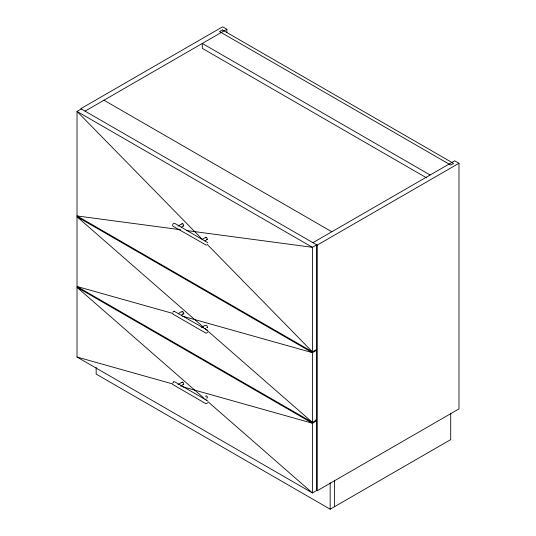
<?xml version="1.0" encoding="UTF-8"?>
<svg xmlns="http://www.w3.org/2000/svg" width="536" height="536" viewBox="0 0 536 536"><rect width="100%" height="100%" fill="white"/><g stroke="black" fill="none" stroke-linecap="round" stroke-linejoin="round"><path stroke-width="0.8" d="M183.801 313.6C184.036 310.284 179.915 311.798 178.682 313.634M205.596 237.817L205.918 237.247L206.601 237.374L207.439 239.291L204.993 240.872M207.439 327.241C207.559 323.442 202.943 326.136 201.603 327.697M183.801 313.607L181.356 315.175M207.439 327.255L206.722 327.563M182.005 382.423L182.488 382.067L183.212 382.429L183.801 384.151L180.632 386.141M172.907 312.166L174.026 311.175M172.907 382.724L173.718 381.86M207.566 332.179L206.755 333.044L205.864 333.131L172.947 314.123M207.566 402.737L206.755 403.595L205.864 403.682L172.746 384.493M181.356 227.224L183.801 225.656L182.97 223.733L182.28 223.606L181.965 224.262M182.28 311.557L181.965 312.213M81.271 108.949L77.017 111.408L77.017 215.941L312.434 351.857L316.689 349.398L316.689 244.865L312.434 247.324L186.441 230.527M85.057 111.133L226.875 29.259L226.875 32.596M177.965 226.098L182.28 223.606M202.32 239.324L205.918 237.247M312.91 242.687L454.729 160.807L458.983 163.266L458.983 408.901L317.165 490.775L317.165 245.14L80.802 108.681L222.621 26.8L226.875 29.259M317.165 245.14L458.983 163.266M177.965 384.6L182.28 382.108M207.948 401.685L312.434 492.959L312.434 423.226L77.017 287.309L77.017 357.043L312.434 492.959L316.689 490.507L316.689 420.773L312.434 423.226L181.825 386.51M96.165 367.488L96.165 374.101L330.163 509.2L450.709 439.607L450.709 413.135M173.724 381.86L174.622 381.779L207.526 400.781M183.526 225.971L183.091 225.964M207.164 239.619L206.722 239.612M183.526 313.922L182.843 313.795M183.526 384.473L183.091 384.473M206.42 245.227L172.947 226.172C171.909 225.2 173.255 222.855 174.622 223.278L207.861 242.741M174.053 311.175L207.526 330.23M77.017 215.941L180.639 229.75M77.017 286.492L312.434 422.408L316.689 419.949L316.689 350.216L312.434 352.675L77.017 216.758L77.017 286.492L172.96 313.466M182.635 316.186L312.434 352.675L312.434 422.408L204.799 328.38M77.017 357.043L172.96 384.017M206.481 397.993C208.886 398.804 206.213 394 205.603 396.412M430.147 174.997L202.293 43.45L202.293 48.361L426.529 177.825M103.964 100.219L331.817 231.766M315.242 419.936L316.689 420.773M77.017 216.758L203.539 327.282M77.017 287.309L203.539 397.833M204.799 398.931L206.688 400.58M202.34 239.404L77.017 111.408L312.434 247.324L312.434 351.857L207.023 244.195M334.417 480.276L334.417 506.741M330.163 482.735L330.163 509.2M222.38 29.936L219.546 31.577L450.709 165.034L453.543 163.4L222.38 29.936"/></g></svg>
